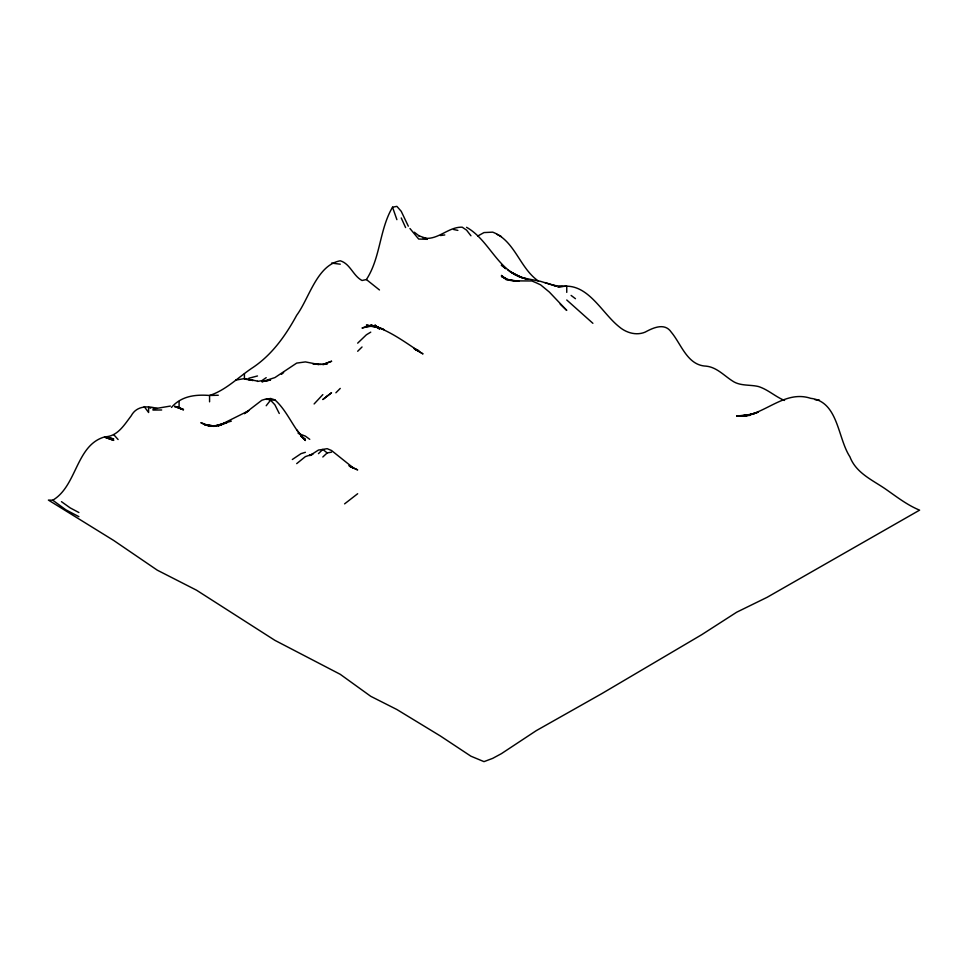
<?xml version="1.0" encoding="UTF-8"?>
<svg xmlns="http://www.w3.org/2000/svg" width="968" height="968" viewBox="0 0 968 968"><rect width="100%" height="100%" fill="white"/><g stroke="black" fill="none" stroke-linecap="round" stroke-linejoin="round"><path stroke-width="1.45" d="M566.752 292.384L566.752 286.201L559.492 286.54M408.314 226.197L401.236 211.327L396.88 206.365L392.536 207.2C379.347 229.501 380.593 257.815 366.4 279.546L362.044 280.49C353.078 275.856 350.319 263.756 340.264 260.791C316.923 265.038 309.276 298.217 296.704 315.241C285.802 335.267 272.286 354.445 253.132 367.368C238.709 376.77 226.222 390.092 209.572 395.476C195.5 394.351 181.331 395.948 171.469 407.431M266.2 405.749L270.556 400.147L274.912 399.881C287.726 411.339 293.207 428.497 305.404 440.513L296.692 429.84M322.828 394.617L314.116 403.959M357.676 343.156L366.388 334.783L370.744 332.145M335.896 392.79L340.252 388.41M357.676 351.263L362.032 346.992M318.46 453.641L322.816 449.43L327.172 448.668L331.528 450.507L353.308 467.919L348.952 465.596L357.664 469.916L350.041 466.649M322.816 456.993L327.172 452.927L331.528 452.177M296.692 463.636L305.392 456.606L312.652 454.21M357.664 493.728L344.596 503.868M281.446 374.314L283.624 372.559M292.336 459.498L301.048 453.629L305.392 452.31M266.2 377.653L261.844 380.666L257.488 381.44M309.748 455.662L318.46 450.047L322.816 449.43L327.172 452.927M745.36 415.502L736.648 416.131L754.06 413.989L741.004 416.119L749.716 414.764L758.428 412.114L745.36 415.889C767.721 411.497 786.452 390.298 810.7 398.332C838.336 401.49 837.538 437.887 849.904 456.775C855.906 472.686 871.66 479.668 884.752 488.501C896.005 496.257 906.847 504.945 919.6 510.148L767.152 597.292L736.66 612.224L701.8 634.645L601.624 693.729L536.272 730.646L501.424 753.649L492.712 758.355L484 761.635L470.932 756.202L440.44 736.031L396.88 709.52L370.744 696.307L340.24 674.309L274.9 640.344L196.492 590.178L157.288 570.176L113.728 540.483L48.4 500.081L52.756 500.214C77.162 485.839 75.927 444.723 105.028 436.81C117.612 436.459 124.364 424.71 131.176 415.865C136.548 405.737 147.644 405.689 157.312 408.508M477.781 236.011L484 232.574L492.712 232.151C515.024 240.693 519.622 268.184 538.45 281.071M266.2 380.981L270.556 379.892L261.844 381.767L274.912 377.581L296.692 363.097L305.404 361.911L318.472 364.464L327.184 363.98L322.828 364.525L331.54 361.27L322.828 364.525M257.488 375.971L248.776 378.258M231.352 421.128L213.928 426.344L205.216 425.073L213.928 426.344L226.996 422.568C218.768 426.331 208.858 427.783 200.86 422.641L209.572 425.968L218.284 425.484L222.64 424.141L218.284 425.908L248.776 410.71L244.42 413.651L261.844 400.244L266.2 398.925L270.556 400.147L274.912 404.83L279.268 413.481M266.2 399.433L270.556 398.453L274.912 399.881M170.38 406.076L152.956 409.004M235.708 380.109L244.42 378.585L257.488 381.077M309.748 454.827L312.652 454.416M440.44 235.539L444.796 234.934M558.04 287.314C586.548 279.74 600.535 311.865 619.024 326.676C626.078 332.786 636.254 335.872 645.16 332.121C653.194 327.765 664.774 322.392 671.296 332.206C681.496 344.39 687.316 365.396 706.144 366.146C716.61 367.199 723.907 375.451 732.28 380.847C740 386.268 749.74 384.441 758.416 386.522C767.963 389.499 775.356 396.735 784.564 400.462M745.348 415.756L749.704 415.405M740.992 415.829L749.704 415.175M218.284 395.246L209.572 395.476L209.572 401.829M152.956 410.069L161.668 409.984M736.636 415.829L742.444 415.78M174.736 406.875L179.092 406.85L179.092 401.454M423.016 237.959C437.572 240.971 448.232 226.621 462.22 227.202L466.576 230.13L470.932 235.781M427.372 239.326L418.66 239.036L409.948 228.508M321.376 364.416L314.116 363.847L318.472 364.464M815.056 399.699L819.412 400.099M507.958 270.096L514.492 274.392L523.192 277.949L540.616 281.373L553.684 285.391L562.396 286.383M312.664 363.738L318.472 364.404M331.552 263.09L340.264 264.191M244.42 379.032L253.132 380.484L248.776 379.71M453.508 229.476L457.864 230.384M109.384 437.899L113.74 438.964L105.028 436.81M524.644 278.627L527.56 279.365M298.144 433.349L305.404 436.144L309.76 439.339M553.684 285.391L556.588 286.213M177.217 407.625L183.448 409.512L179.092 407.516M555.559 285.863L544.972 282.583M418.66 235.72L427.372 238.818M150.778 408.181L148.6 407.359L148.6 412.513L144.244 406.596M414.933 349.242L418.66 350.694L414.304 348.928L423.016 353.925L414.304 348.456L418.66 351.118M523.192 278.264L510.136 271.597L518.848 276.521L527.548 279.123C498.435 273.75 490.183 240.463 466.576 227.323M174.736 406.197L183.448 409.815L179.092 407.867M78.892 516.67L65.824 509.797L52.756 500.214M497.068 234.413L501.424 236.579M78.892 512.52L70.18 507.897L61.468 501.666M379.456 328.817L375.1 325.163L379.456 328.817L375.1 326.168L379.456 328.479L370.744 324.909C388.422 330.052 403.523 341.038 418.66 351.142M366.4 279.546L379.468 289.964M301.048 436.338L305.404 439.46L301.048 435.939M571.108 295.421L575.464 298.713M414.304 232.211L419.749 236.398M592.888 323.312L566.752 299.995M505.78 279.171L501.424 275.408L505.78 278.905L501.424 276.412L510.136 280.393L518.848 281.228L505.78 279.413L514.492 280.877L531.904 280.962L536.26 282.813L540.616 284.846L549.328 292.046L566.752 310.401L560.218 304.17M113.74 434.656L118.096 439.508M401.236 217.945L405.592 227.565M392.536 207.2L396.892 219.663M244.42 373.793L244.42 378.585M327.184 396.106L322.828 399.542L331.54 392.742L327.184 396.106M366.388 326.99L362.032 328.043C369.292 325.042 377 326.059 383.812 329.568L375.1 326.446L366.388 325.091L379.456 327.898L375.1 326.446L366.388 326.252L370.744 326.083L366.388 326.99M213.928 426.005L205.216 424.637L213.928 426.005M109.384 438.819L105.028 437.27L113.74 440.404L109.384 438.819M505.78 268.596L501.424 265.171L505.78 268.596"/></g></svg>
